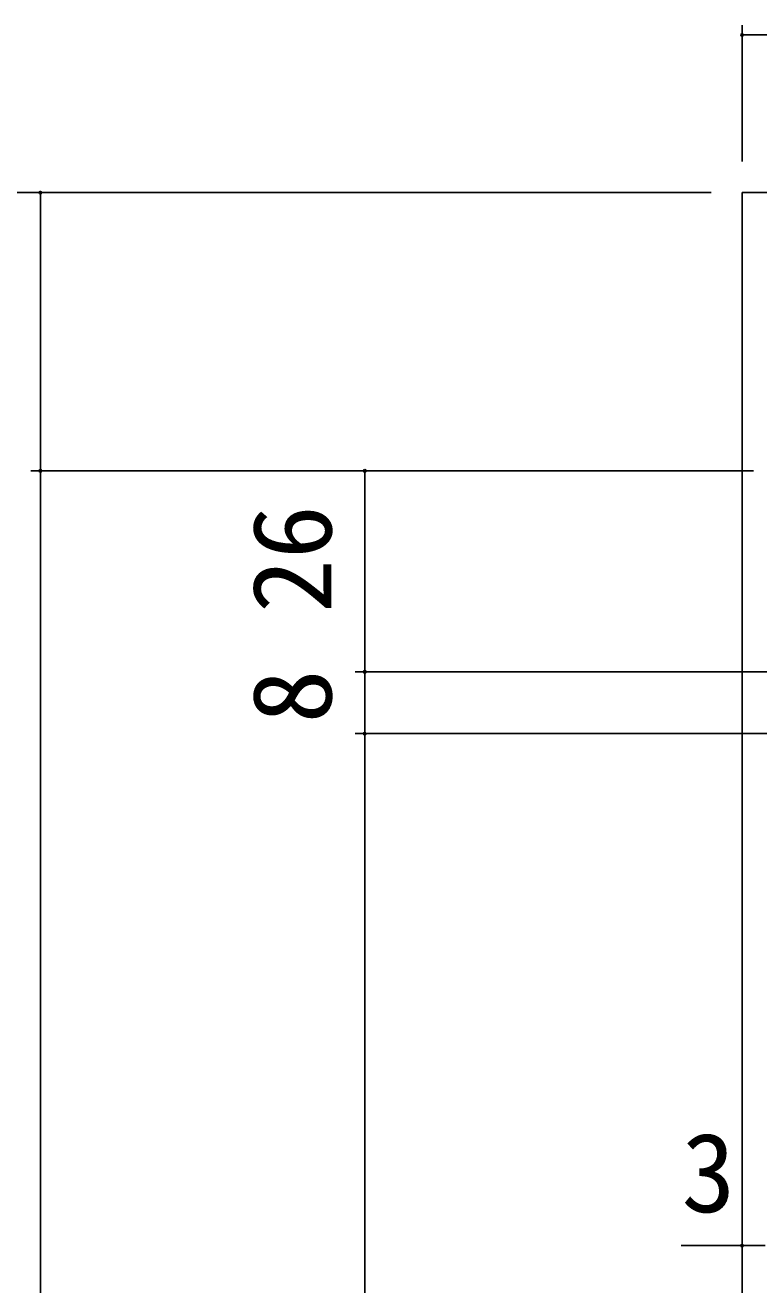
# Model space of a CAD drawing. Units: millimetres, scale not verified. Extents: x -800 to 800, y -554 to 554.
# Drawn here: x -615.1 to -520.2, y 307.1 to 470 of the extents above; entities that cross this region are included whole.
import ezdxf
from ezdxf.enums import TextEntityAlignment as Align

# ---------------------------------------------------------------- set-up
doc = ezdxf.new("R2010")
doc.units = ezdxf.units.MM
doc.header["$LTSCALE"] = 4
doc.layers.add('2-0', color=7, linetype='Continuous', lineweight=25)
doc.styles.add('ＭＳ ゴシック', font='')
doc.styles.get('ＭＳ ゴシック').set_extended_font_data('MS Gothic')

msp = doc.modelspace()

# ---------------------------------------------------------------- linework, layer by layer
at = {"layer": '2-0'}
for p, q in [((-522.323, 452.375), (-522.323, 470.02)), ((-522.323, 468.77), (-350.323, 468.77)), ((-526.323, 448.375), (-648.354, 448.375)), ((-526.323, 448.375), (-614.378, 448.375)), ((-613.128, 412.375), (-613.128, 448.375)), ((-522.323, 448.375), (-350.323, 448.375)), ((-522.323, 448.375), (-522.323, 206.875)), ((-520.823, 412.375), (-614.378, 412.375)), ((-520.823, 412.375), (-614.378, 412.375)), ((-613.128, 412.375), (-613.128, 3.375)), ((-520.823, 412.375), (-572.39, 412.375)), ((-571.14, 412.375), (-571.14, 386.375)), ((-481.323, 386.375), (-572.39, 386.375)), ((-481.323, 386.375), (-572.39, 386.375)), ((-571.14, 386.375), (-571.14, 378.375)), ((-478.323, 378.375), (-572.39, 378.375)), ((-478.323, 378.375), (-572.39, 378.375)), ((-571.14, 378.375), (-571.14, 16.375)), ((-522.323, 334.396), (-522.323, 310.912))]:
    msp.add_line(p, q, dxfattribs=at)
msp.add_lwpolyline([(-519.323, 312.162), (-522.323, 312.162), (-530.215, 312.162)], dxfattribs=at)
for centre, start, end in [((-522.323, 468.77), 0, 180), ((-522.323, 468.77), 180, 0), ((-613.128, 448.375), 90, 270), ((-613.128, 448.375), 270, 90), ((-613.128, 412.375), 90, 270), ((-613.128, 412.375), 90, 270), ((-613.128, 412.375), 270, 90), ((-613.128, 412.375), 270, 90), ((-571.14, 412.375), 90, 270), ((-571.14, 412.375), 270, 90), ((-571.14, 386.375), 90, 270), ((-571.14, 386.375), 90, 270), ((-571.14, 386.375), 270, 90), ((-571.14, 386.375), 270, 90), ((-571.14, 378.375), 90, 270), ((-571.14, 378.375), 90, 270), ((-571.14, 378.375), 270, 90), ((-571.14, 378.375), 270, 90), ((-522.323, 312.162), 0, 180), ((-522.323, 312.162), 180, 0)]:
    msp.add_arc(centre, 0.156, start, end, dxfattribs=at)

# ---------------------------------------------------------------- texts
at = {"layer": '2-0', "style": 'ＭＳ ゴシック'}
for s, p in [('26', (-572.376, 393.977)), ('8', (-572.376, 379.696))]:
    msp.add_text(s, height=10.26, rotation=90, dxfattribs=at).set_placement(p, align=Align.BOTTOM_LEFT)
msp.add_text('3', height=10.26, dxfattribs=at).set_placement((-530.157, 313.397), align=Align.BOTTOM_LEFT)

doc.saveas('drawing.dxf')
